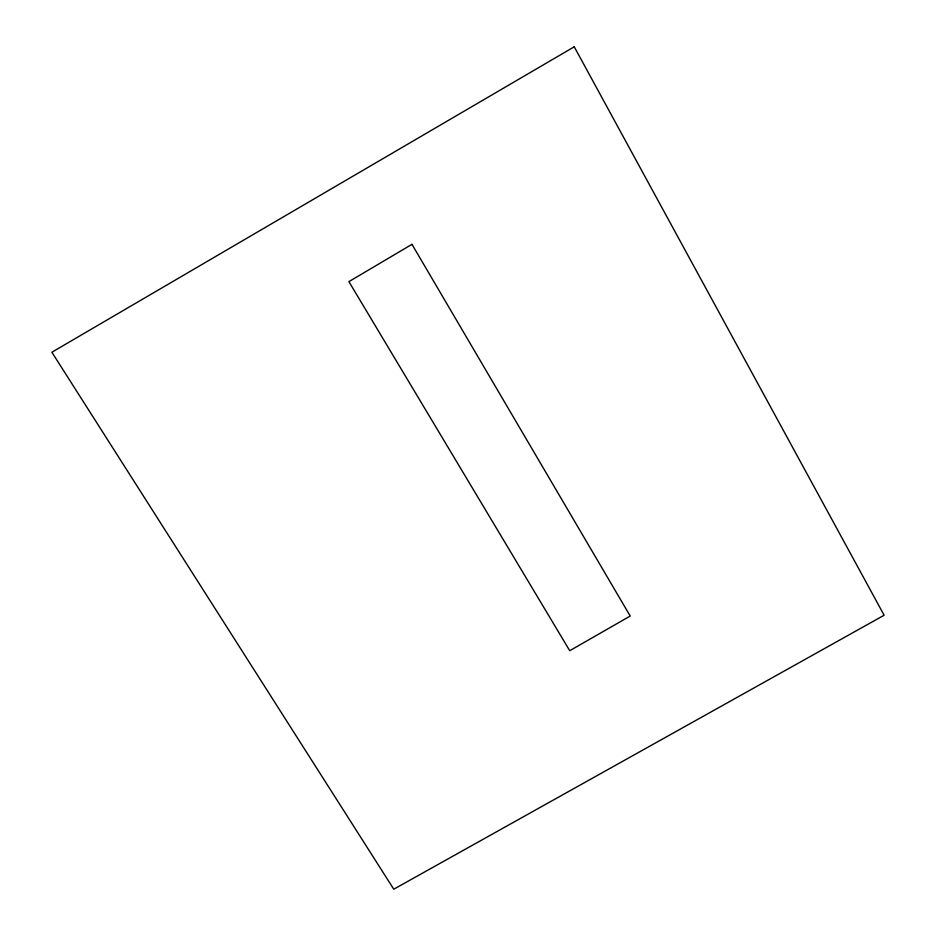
<?xml version="1.0" encoding="UTF-8"?>
<svg xmlns="http://www.w3.org/2000/svg" width="936" height="936" viewBox="0 0 936 936"><rect width="100%" height="100%" fill="white"/><g stroke="black" fill="none" stroke-linecap="round" stroke-linejoin="round"><path stroke-width="1.4" d="M411.969 244.331L348.906 281.631L569.731 650.707L630.209 616.04L411.969 244.331M574.248 46.8L51.878 352.24L393.775 889.2L884.122 615.233L574.248 46.8"/></g></svg>
